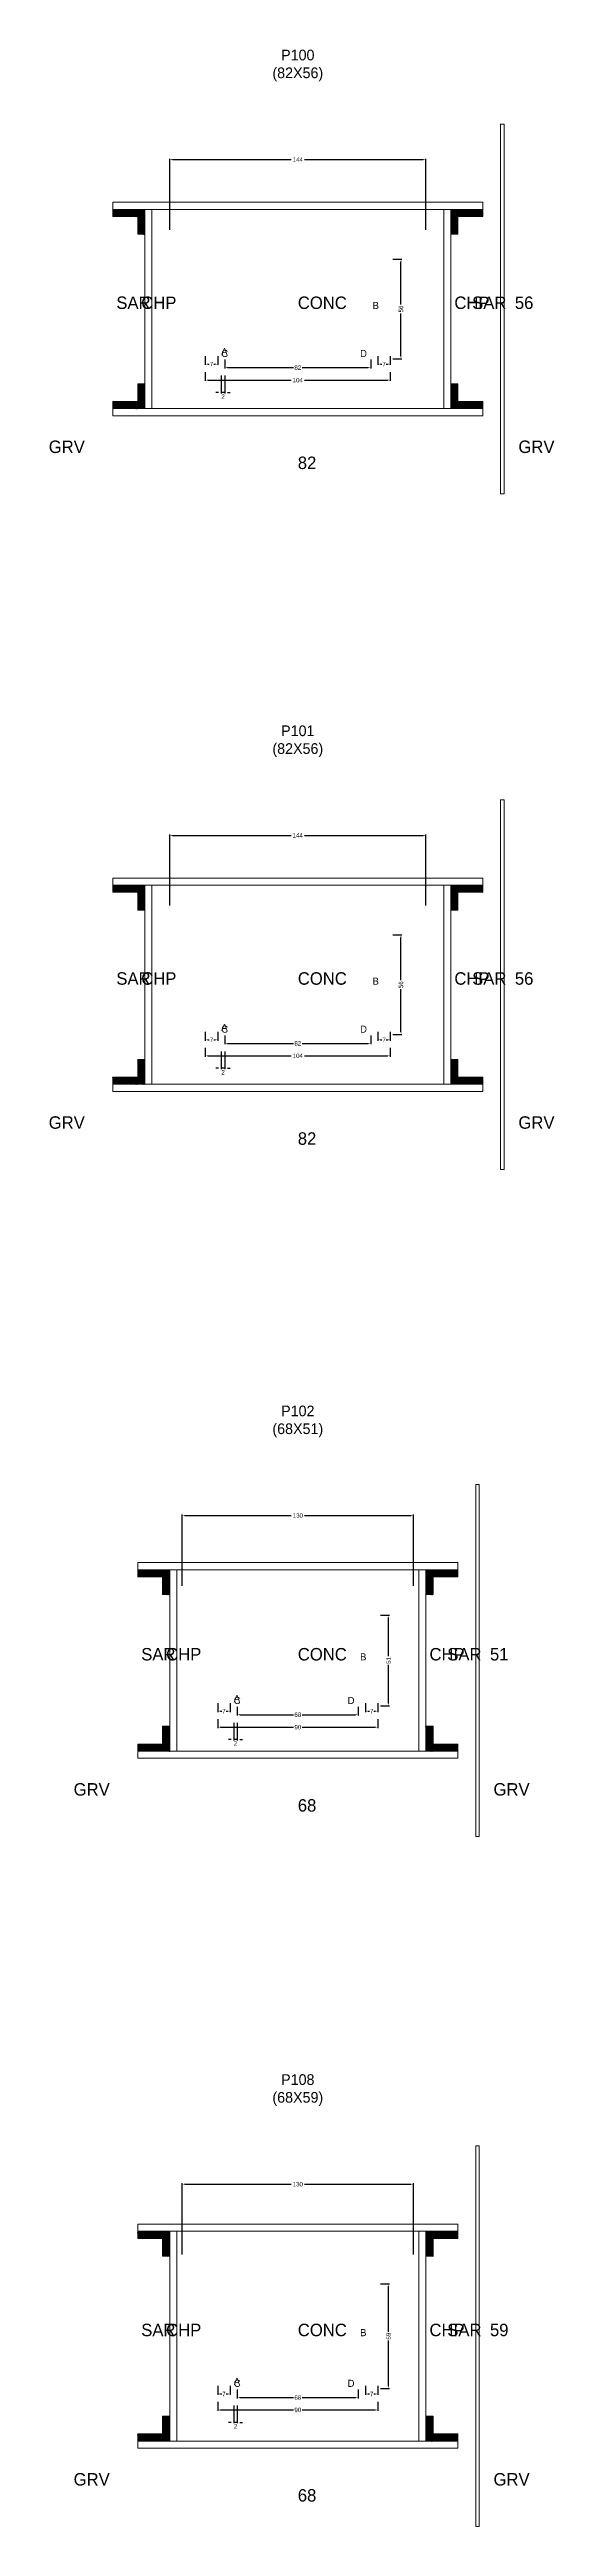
# Model space of a CAD drawing. Header units: centimetres. Extents: x -10500 to 4121, y -45226 to 295.
# Drawn here: x -140 to 144, y -22387 to -20994 of the extents above; entities that cross this region are included whole.
import ezdxf

# ---------------------------------------------------------------- set-up
doc = ezdxf.new("R2010")
doc.units = ezdxf.units.CM
for name, color, linetype in [('COTA', 241, 'Continuous'), ('Hachura', 251, 'Continuous'), ('NOMENCLATURA', 7, 'Continuous'), ('SARRAFO', 251, 'Continuous'), ('Texto Seção', 7, 'Continuous')]:
    doc.layers.add(name, color=color, linetype=linetype)
doc.dimstyles.new('cotax2', dxfattribs={"dimtxt": 2.5, "dimasz": 1.5, "dimexe": 0.5, "dimexo": 0.5, "dimgap": 0.5, "dimtad": 1, "dimcen": 2.5, "dimazin": 3, "dimtfac": 1, "dimtmove": 0, "dimatfit": 3})

# ---------------------------------------------------------------- blocks, each defined once
blk = doc.blocks.new('_CLOSEDFILLED')
at = {"color": 0, "linetype": 'BYBLOCK'}
blk.add_solid([(-1, 0.16), (0, 0), (-1, -0.16)], dxfattribs=at)
blk = doc.blocks.new('*D1470')
for p, q in [((-52, -21175.5), (-52, -21180.5)), ((-50.5, -21180), (-3.75, -21180)), ((3.75, -21180), (50.5, -21180)), ((52, -21175.5), (52, -21180.5))]:
    blk.add_line(p, q)
at = {"layer": 'Defpoints'}
for p in [(-52, -21175), (-52, -21180), (52, -21175)]:
    blk.add_point(p, dxfattribs=at)
at = {"layer": 'COTA', "xscale": 1.5, "yscale": 1.5, "rotation": 180}
blk.add_blockref('_CLOSEDFILLED', (-52, -21180), dxfattribs=at)
at = {"layer": 'COTA', "xscale": 1.5, "yscale": 1.5}
blk.add_blockref('_CLOSEDFILLED', (52, -21180), dxfattribs=at)
at = {"layer": 'COTA', "insert": (0, -21180), "char_height": 2.5, "attachment_point": 5}
blk.add_mtext('104', dxfattribs=at)
blk = doc.blocks.new('*D1471')
for p, q in [((-41, -21168.5), (-41, -21173.5)), ((41, -21168.5), (41, -21173.5)), ((-39.5, -21173), (-2.5, -21173)), ((2.5, -21173), (39.5, -21173))]:
    blk.add_line(p, q)
at = {"layer": 'Defpoints'}
for p in [(-41, -21168), (41, -21168), (-41, -21173)]:
    blk.add_point(p, dxfattribs=at)
at = {"layer": 'COTA', "xscale": 1.5, "yscale": 1.5, "rotation": 180}
blk.add_blockref('_CLOSEDFILLED', (-41, -21173), dxfattribs=at)
at = {"layer": 'COTA', "xscale": 1.5, "yscale": 1.5}
blk.add_blockref('_CLOSEDFILLED', (41, -21173), dxfattribs=at)
at = {"layer": 'COTA', "insert": (0, -21173), "char_height": 2.5, "attachment_point": 5}
blk.add_mtext('82', dxfattribs=at)
blk = doc.blocks.new('*D1472')
for p, q in [((53.5, -21112), (58.5, -21112)), ((58, -21137.5), (58, -21113.5)), ((58, -21166.5), (58, -21142.5)), ((53.5, -21168), (58.5, -21168))]:
    blk.add_line(p, q)
at = {"layer": 'Defpoints'}
for p in [(53, -21112), (53, -21168), (58, -21168)]:
    blk.add_point(p, dxfattribs=at)
at = {"layer": 'COTA', "xscale": 1.5, "yscale": 1.5}
for p, rotation in [((58, -21112), 90), ((58, -21168), 270)]:
    blk.add_blockref('_CLOSEDFILLED', p, dxfattribs=dict(at, rotation=rotation))
at = {"layer": 'COTA', "insert": (58, -21140), "char_height": 2.5, "attachment_point": 5, "rotation": 90}
blk.add_mtext('56', dxfattribs=at)
blk = doc.blocks.new('*D1473')
for p, q in [((-52, -21166.5), (-52, -21171.5)), ((-50.5, -21171), (-49.75, -21171)), ((-47.25, -21171), (-46.5, -21171)), ((-45, -21166.5), (-45, -21171.5))]:
    blk.add_line(p, q)
at = {"layer": 'Defpoints'}
for p in [(-52, -21166), (-52, -21171), (-45, -21166)]:
    blk.add_point(p, dxfattribs=at)
at = {"layer": 'COTA', "xscale": 1.5, "yscale": 1.5, "rotation": 180}
blk.add_blockref('_CLOSEDFILLED', (-52, -21171), dxfattribs=at)
at = {"layer": 'COTA', "xscale": 1.5, "yscale": 1.5}
blk.add_blockref('_CLOSEDFILLED', (-45, -21171), dxfattribs=at)
at = {"layer": 'COTA', "insert": (-48.5, -21171), "char_height": 2.5, "attachment_point": 5}
blk.add_mtext('7', dxfattribs=at)
blk = doc.blocks.new('*D1474')
for p, q in [((45, -21166.5), (45, -21171.5)), ((46.5, -21171), (47.25, -21171)), ((49.75, -21171), (50.5, -21171)), ((52, -21166.5), (52, -21171.5))]:
    blk.add_line(p, q)
at = {"layer": 'Defpoints'}
for p in [(45, -21166), (45, -21171), (52, -21166)]:
    blk.add_point(p, dxfattribs=at)
at = {"layer": 'COTA', "xscale": 1.5, "yscale": 1.5, "rotation": 180}
blk.add_blockref('_CLOSEDFILLED', (45, -21171), dxfattribs=at)
at = {"layer": 'COTA', "xscale": 1.5, "yscale": 1.5}
blk.add_blockref('_CLOSEDFILLED', (52, -21171), dxfattribs=at)
at = {"layer": 'COTA', "insert": (48.5, -21171), "char_height": 2.5, "attachment_point": 5}
blk.add_mtext('7', dxfattribs=at)
blk = doc.blocks.new('*D1475')
for p, q in [((-72, -21095.5), (-72, -21055.5)), ((-70.5, -21056), (-3.75, -21056)), ((3.75, -21056), (70.5, -21056)), ((72, -21095.5), (72, -21055.5))]:
    blk.add_line(p, q)
at = {"layer": 'Defpoints'}
for p in [(-72, -21056), (-72, -21096), (72, -21096)]:
    blk.add_point(p, dxfattribs=at)
at = {"layer": 'COTA', "xscale": 1.5, "yscale": 1.5, "rotation": 180}
blk.add_blockref('_CLOSEDFILLED', (-72, -21056), dxfattribs=at)
at = {"layer": 'COTA', "xscale": 1.5, "yscale": 1.5}
blk.add_blockref('_CLOSEDFILLED', (72, -21056), dxfattribs=at)
at = {"layer": 'COTA', "insert": (0, -21056), "char_height": 2.5, "attachment_point": 5}
blk.add_mtext('144', dxfattribs=at)
blk = doc.blocks.new('*D1496')
for p, q in [((-52, -21555.5), (-52, -21560.5)), ((-50.5, -21560), (-3.75, -21560)), ((3.75, -21560), (50.5, -21560)), ((52, -21555.5), (52, -21560.5))]:
    blk.add_line(p, q)
at = {"layer": 'Defpoints'}
for p in [(-52, -21555), (-52, -21560), (52, -21555)]:
    blk.add_point(p, dxfattribs=at)
at = {"layer": 'COTA', "xscale": 1.5, "yscale": 1.5, "rotation": 180}
blk.add_blockref('_CLOSEDFILLED', (-52, -21560), dxfattribs=at)
at = {"layer": 'COTA', "xscale": 1.5, "yscale": 1.5}
blk.add_blockref('_CLOSEDFILLED', (52, -21560), dxfattribs=at)
at = {"layer": 'COTA', "insert": (0, -21560), "char_height": 2.5, "attachment_point": 5}
blk.add_mtext('104', dxfattribs=at)
blk = doc.blocks.new('*D1497')
for p, q in [((-41, -21548.5), (-41, -21553.5)), ((-39.5, -21553), (-2.5, -21553)), ((2.5, -21553), (39.5, -21553)), ((41, -21548.5), (41, -21553.5))]:
    blk.add_line(p, q)
at = {"layer": 'Defpoints'}
for p in [(-41, -21548), (41, -21548), (-41, -21553)]:
    blk.add_point(p, dxfattribs=at)
at = {"layer": 'COTA', "xscale": 1.5, "yscale": 1.5, "rotation": 180}
blk.add_blockref('_CLOSEDFILLED', (-41, -21553), dxfattribs=at)
at = {"layer": 'COTA', "xscale": 1.5, "yscale": 1.5}
blk.add_blockref('_CLOSEDFILLED', (41, -21553), dxfattribs=at)
at = {"layer": 'COTA', "insert": (0, -21553), "char_height": 2.5, "attachment_point": 5}
blk.add_mtext('82', dxfattribs=at)
blk = doc.blocks.new('*D1498')
for p, q in [((53.5, -21492), (58.5, -21492)), ((58, -21517.5), (58, -21493.5)), ((58, -21546.5), (58, -21522.5)), ((53.5, -21548), (58.5, -21548))]:
    blk.add_line(p, q)
at = {"layer": 'Defpoints'}
for p in [(53, -21492), (53, -21548), (58, -21548)]:
    blk.add_point(p, dxfattribs=at)
at = {"layer": 'COTA', "xscale": 1.5, "yscale": 1.5}
for p, rotation in [((58, -21492), 90), ((58, -21548), 270)]:
    blk.add_blockref('_CLOSEDFILLED', p, dxfattribs=dict(at, rotation=rotation))
at = {"layer": 'COTA', "insert": (58, -21520), "char_height": 2.5, "attachment_point": 5, "rotation": 90}
blk.add_mtext('56', dxfattribs=at)
blk = doc.blocks.new('*D1499')
for p, q in [((-52, -21546.5), (-52, -21551.5)), ((-45, -21546.5), (-45, -21551.5)), ((-50.5, -21551), (-49.75, -21551)), ((-47.25, -21551), (-46.5, -21551))]:
    blk.add_line(p, q)
at = {"layer": 'Defpoints'}
for p in [(-52, -21546), (-45, -21546), (-52, -21551)]:
    blk.add_point(p, dxfattribs=at)
at = {"layer": 'COTA', "xscale": 1.5, "yscale": 1.5, "rotation": 180}
blk.add_blockref('_CLOSEDFILLED', (-52, -21551), dxfattribs=at)
at = {"layer": 'COTA', "xscale": 1.5, "yscale": 1.5}
blk.add_blockref('_CLOSEDFILLED', (-45, -21551), dxfattribs=at)
at = {"layer": 'COTA', "insert": (-48.5, -21551), "char_height": 2.5, "attachment_point": 5}
blk.add_mtext('7', dxfattribs=at)
blk = doc.blocks.new('*D1500')
for p, q in [((45, -21546.5), (45, -21551.5)), ((52, -21546.5), (52, -21551.5)), ((46.5, -21551), (47.25, -21551)), ((49.75, -21551), (50.5, -21551))]:
    blk.add_line(p, q)
at = {"layer": 'Defpoints'}
for p in [(45, -21546), (52, -21546), (45, -21551)]:
    blk.add_point(p, dxfattribs=at)
at = {"layer": 'COTA', "xscale": 1.5, "yscale": 1.5, "rotation": 180}
blk.add_blockref('_CLOSEDFILLED', (45, -21551), dxfattribs=at)
at = {"layer": 'COTA', "xscale": 1.5, "yscale": 1.5}
blk.add_blockref('_CLOSEDFILLED', (52, -21551), dxfattribs=at)
at = {"layer": 'COTA', "insert": (48.5, -21551), "char_height": 2.5, "attachment_point": 5}
blk.add_mtext('7', dxfattribs=at)
blk = doc.blocks.new('*D1501')
for p, q in [((-72, -21475.5), (-72, -21435.5)), ((-70.5, -21436), (-3.75, -21436)), ((3.75, -21436), (70.5, -21436)), ((72, -21475.5), (72, -21435.5))]:
    blk.add_line(p, q)
at = {"layer": 'Defpoints'}
for p in [(-72, -21436), (-72, -21476), (72, -21476)]:
    blk.add_point(p, dxfattribs=at)
at = {"layer": 'COTA', "xscale": 1.5, "yscale": 1.5, "rotation": 180}
blk.add_blockref('_CLOSEDFILLED', (-72, -21436), dxfattribs=at)
at = {"layer": 'COTA', "xscale": 1.5, "yscale": 1.5}
blk.add_blockref('_CLOSEDFILLED', (72, -21436), dxfattribs=at)
at = {"layer": 'COTA', "insert": (0, -21436), "char_height": 2.5, "attachment_point": 5}
blk.add_mtext('144', dxfattribs=at)
blk = doc.blocks.new('*D1522')
for p, q in [((-45, -21933), (-45, -21938)), ((-43.5, -21937.5), (-2.5, -21937.5)), ((2.5, -21937.5), (43.5, -21937.5)), ((45, -21933), (45, -21938))]:
    blk.add_line(p, q)
at = {"layer": 'Defpoints'}
for p in [(-45, -21932.5), (-45, -21937.5), (45, -21932.5)]:
    blk.add_point(p, dxfattribs=at)
at = {"layer": 'COTA', "xscale": 1.5, "yscale": 1.5, "rotation": 180}
blk.add_blockref('_CLOSEDFILLED', (-45, -21937.5), dxfattribs=at)
at = {"layer": 'COTA', "xscale": 1.5, "yscale": 1.5}
blk.add_blockref('_CLOSEDFILLED', (45, -21937.5), dxfattribs=at)
at = {"layer": 'COTA', "insert": (0, -21937.5), "char_height": 2.5, "attachment_point": 5}
blk.add_mtext('90', dxfattribs=at)
blk = doc.blocks.new('*D1523')
for p, q in [((-34, -21926), (-34, -21931)), ((-32.5, -21930.5), (-2.5, -21930.5)), ((2.5, -21930.5), (32.5, -21930.5)), ((34, -21926), (34, -21931))]:
    blk.add_line(p, q)
at = {"layer": 'Defpoints'}
for p in [(-34, -21925.5), (-34, -21930.5), (34, -21925.5)]:
    blk.add_point(p, dxfattribs=at)
at = {"layer": 'COTA', "xscale": 1.5, "yscale": 1.5, "rotation": 180}
blk.add_blockref('_CLOSEDFILLED', (-34, -21930.5), dxfattribs=at)
at = {"layer": 'COTA', "xscale": 1.5, "yscale": 1.5}
blk.add_blockref('_CLOSEDFILLED', (34, -21930.5), dxfattribs=at)
at = {"layer": 'COTA', "insert": (0, -21930.5), "char_height": 2.5, "attachment_point": 5}
blk.add_mtext('68', dxfattribs=at)
blk = doc.blocks.new('*D1524')
for p, q in [((46.5, -21874.5), (51.5, -21874.5)), ((51, -21897.5), (51, -21876)), ((51, -21924), (51, -21902.5)), ((46.5, -21925.5), (51.5, -21925.5))]:
    blk.add_line(p, q)
at = {"layer": 'Defpoints'}
for p in [(46, -21874.5), (46, -21925.5), (51, -21925.5)]:
    blk.add_point(p, dxfattribs=at)
at = {"layer": 'COTA', "xscale": 1.5, "yscale": 1.5}
for p, rotation in [((51, -21874.5), 90), ((51, -21925.5), 270)]:
    blk.add_blockref('_CLOSEDFILLED', p, dxfattribs=dict(at, rotation=rotation))
at = {"layer": 'COTA', "insert": (51, -21900), "char_height": 2.5, "attachment_point": 5, "rotation": 90}
blk.add_mtext('51', dxfattribs=at)
blk = doc.blocks.new('*D1525')
for p, q in [((-45, -21924), (-45, -21929)), ((-38, -21924), (-38, -21929)), ((-43.5, -21928.5), (-42.75, -21928.5)), ((-40.25, -21928.5), (-39.5, -21928.5))]:
    blk.add_line(p, q)
at = {"layer": 'Defpoints'}
for p in [(-45, -21923.5), (-38, -21923.5), (-45, -21928.5)]:
    blk.add_point(p, dxfattribs=at)
at = {"layer": 'COTA', "xscale": 1.5, "yscale": 1.5, "rotation": 180}
blk.add_blockref('_CLOSEDFILLED', (-45, -21928.5), dxfattribs=at)
at = {"layer": 'COTA', "xscale": 1.5, "yscale": 1.5}
blk.add_blockref('_CLOSEDFILLED', (-38, -21928.5), dxfattribs=at)
at = {"layer": 'COTA', "insert": (-41.5, -21928.5), "char_height": 2.5, "attachment_point": 5}
blk.add_mtext('7', dxfattribs=at)
blk = doc.blocks.new('*D1526')
for p, q in [((38, -21924), (38, -21929)), ((45, -21924), (45, -21929)), ((39.5, -21928.5), (40.25, -21928.5)), ((42.75, -21928.5), (43.5, -21928.5))]:
    blk.add_line(p, q)
at = {"layer": 'Defpoints'}
for p in [(38, -21923.5), (45, -21923.5), (38, -21928.5)]:
    blk.add_point(p, dxfattribs=at)
at = {"layer": 'COTA', "xscale": 1.5, "yscale": 1.5, "rotation": 180}
blk.add_blockref('_CLOSEDFILLED', (38, -21928.5), dxfattribs=at)
at = {"layer": 'COTA', "xscale": 1.5, "yscale": 1.5}
blk.add_blockref('_CLOSEDFILLED', (45, -21928.5), dxfattribs=at)
at = {"layer": 'COTA', "insert": (41.5, -21928.5), "char_height": 2.5, "attachment_point": 5}
blk.add_mtext('7', dxfattribs=at)
blk = doc.blocks.new('*D1527')
for p, q in [((-65, -21858), (-65, -21818)), ((-63.5, -21818.5), (-3.75, -21818.5)), ((3.75, -21818.5), (63.5, -21818.5)), ((65, -21858), (65, -21818))]:
    blk.add_line(p, q)
at = {"layer": 'Defpoints'}
for p in [(-65, -21818.5), (-65, -21858.5), (65, -21858.5)]:
    blk.add_point(p, dxfattribs=at)
at = {"layer": 'COTA', "xscale": 1.5, "yscale": 1.5, "rotation": 180}
blk.add_blockref('_CLOSEDFILLED', (-65, -21818.5), dxfattribs=at)
at = {"layer": 'COTA', "xscale": 1.5, "yscale": 1.5}
blk.add_blockref('_CLOSEDFILLED', (65, -21818.5), dxfattribs=at)
at = {"layer": 'COTA', "insert": (0, -21818.5), "char_height": 2.5, "attachment_point": 5}
blk.add_mtext('130', dxfattribs=at)
blk = doc.blocks.new('*D1548')
for p, q in [((-45, -22317), (-45, -22322)), ((-43.5, -22321.5), (-2.5, -22321.5)), ((2.5, -22321.5), (43.5, -22321.5)), ((45, -22317), (45, -22322))]:
    blk.add_line(p, q)
at = {"layer": 'Defpoints'}
for p in [(-45, -22316.5), (-45, -22321.5), (45, -22316.5)]:
    blk.add_point(p, dxfattribs=at)
at = {"layer": 'COTA', "xscale": 1.5, "yscale": 1.5, "rotation": 180}
blk.add_blockref('_CLOSEDFILLED', (-45, -22321.5), dxfattribs=at)
at = {"layer": 'COTA', "xscale": 1.5, "yscale": 1.5}
blk.add_blockref('_CLOSEDFILLED', (45, -22321.5), dxfattribs=at)
at = {"layer": 'COTA', "insert": (0, -22321.5), "char_height": 2.5, "attachment_point": 5}
blk.add_mtext('90', dxfattribs=at)
blk = doc.blocks.new('*D1549')
for p, q in [((-34, -22310), (-34, -22315)), ((34, -22310), (34, -22315)), ((-32.5, -22314.5), (-2.5, -22314.5)), ((2.5, -22314.5), (32.5, -22314.5))]:
    blk.add_line(p, q)
at = {"layer": 'Defpoints'}
for p in [(-34, -22309.5), (34, -22309.5), (-34, -22314.5)]:
    blk.add_point(p, dxfattribs=at)
at = {"layer": 'COTA', "xscale": 1.5, "yscale": 1.5, "rotation": 180}
blk.add_blockref('_CLOSEDFILLED', (-34, -22314.5), dxfattribs=at)
at = {"layer": 'COTA', "xscale": 1.5, "yscale": 1.5}
blk.add_blockref('_CLOSEDFILLED', (34, -22314.5), dxfattribs=at)
at = {"layer": 'COTA', "insert": (0, -22314.5), "char_height": 2.5, "attachment_point": 5}
blk.add_mtext('68', dxfattribs=at)
blk = doc.blocks.new('*D1550')
for p, q in [((46.5, -22250.5), (51.5, -22250.5)), ((51, -22277.5), (51, -22252)), ((51, -22308), (51, -22282.5)), ((46.5, -22309.5), (51.5, -22309.5))]:
    blk.add_line(p, q)
at = {"layer": 'Defpoints'}
for p in [(46, -22250.5), (46, -22309.5), (51, -22309.5)]:
    blk.add_point(p, dxfattribs=at)
at = {"layer": 'COTA', "xscale": 1.5, "yscale": 1.5}
for p, rotation in [((51, -22250.5), 90), ((51, -22309.5), 270)]:
    blk.add_blockref('_CLOSEDFILLED', p, dxfattribs=dict(at, rotation=rotation))
at = {"layer": 'COTA', "insert": (51, -22280), "char_height": 2.5, "attachment_point": 5, "rotation": 90}
blk.add_mtext('59', dxfattribs=at)
blk = doc.blocks.new('*D1551')
for p, q in [((-45, -22308), (-45, -22313)), ((-43.5, -22312.5), (-42.75, -22312.5)), ((-40.25, -22312.5), (-39.5, -22312.5)), ((-38, -22308), (-38, -22313))]:
    blk.add_line(p, q)
at = {"layer": 'Defpoints'}
for p in [(-45, -22307.5), (-45, -22312.5), (-38, -22307.5)]:
    blk.add_point(p, dxfattribs=at)
at = {"layer": 'COTA', "xscale": 1.5, "yscale": 1.5, "rotation": 180}
blk.add_blockref('_CLOSEDFILLED', (-45, -22312.5), dxfattribs=at)
at = {"layer": 'COTA', "xscale": 1.5, "yscale": 1.5}
blk.add_blockref('_CLOSEDFILLED', (-38, -22312.5), dxfattribs=at)
at = {"layer": 'COTA', "insert": (-41.5, -22312.5), "char_height": 2.5, "attachment_point": 5}
blk.add_mtext('7', dxfattribs=at)
blk = doc.blocks.new('*D1552')
for p, q in [((38, -22308), (38, -22313)), ((39.5, -22312.5), (40.25, -22312.5)), ((42.75, -22312.5), (43.5, -22312.5)), ((45, -22308), (45, -22313))]:
    blk.add_line(p, q)
at = {"layer": 'Defpoints'}
for p in [(38, -22307.5), (38, -22312.5), (45, -22307.5)]:
    blk.add_point(p, dxfattribs=at)
at = {"layer": 'COTA', "xscale": 1.5, "yscale": 1.5, "rotation": 180}
blk.add_blockref('_CLOSEDFILLED', (38, -22312.5), dxfattribs=at)
at = {"layer": 'COTA', "xscale": 1.5, "yscale": 1.5}
blk.add_blockref('_CLOSEDFILLED', (45, -22312.5), dxfattribs=at)
at = {"layer": 'COTA', "insert": (41.5, -22312.5), "char_height": 2.5, "attachment_point": 5}
blk.add_mtext('7', dxfattribs=at)
blk = doc.blocks.new('*D1553')
for p, q in [((-65, -22234), (-65, -22194)), ((-63.5, -22194.5), (-3.75, -22194.5)), ((3.75, -22194.5), (63.5, -22194.5)), ((65, -22234), (65, -22194))]:
    blk.add_line(p, q)
at = {"layer": 'Defpoints'}
for p in [(-65, -22194.5), (-65, -22234.5), (65, -22234.5)]:
    blk.add_point(p, dxfattribs=at)
at = {"layer": 'COTA', "xscale": 1.5, "yscale": 1.5, "rotation": 180}
blk.add_blockref('_CLOSEDFILLED', (-65, -22194.5), dxfattribs=at)
at = {"layer": 'COTA', "xscale": 1.5, "yscale": 1.5}
blk.add_blockref('_CLOSEDFILLED', (65, -22194.5), dxfattribs=at)
at = {"layer": 'COTA', "insert": (0, -22194.5), "char_height": 2.5, "attachment_point": 5}
blk.add_mtext('130', dxfattribs=at)

msp = doc.modelspace()

# ---------------------------------------------------------------- hatches: boundary and pattern name
at = {"layer": 'SARRAFO'}
h = msp.add_hatch(dxfattribs=at)
h.set_pattern_fill('SOLID', scale=2)
h.paths.add_polyline_path([(-104, -21088), (-90, -21088), (-90, -21084), (-104, -21084)])
h = msp.add_hatch(dxfattribs=at)
h.set_pattern_fill('SOLID', scale=2)
h.paths.add_polyline_path([(-90, -21098), (-86, -21098), (-86, -21084), (-90, -21084)])
h = msp.add_hatch(dxfattribs=at)
h.set_pattern_fill('SOLID', scale=2)
h.paths.add_polyline_path([(86, -21098), (90, -21098), (90, -21084), (86, -21084)])
h = msp.add_hatch(dxfattribs=at)
h.set_pattern_fill('SOLID', scale=2)
h.paths.add_polyline_path([(90, -21088), (104, -21088), (104, -21084), (90, -21084)])
h = msp.add_hatch(dxfattribs=at)
h.set_pattern_fill('SOLID', scale=2)
h.paths.add_polyline_path([(-90, -21196), (-86, -21196), (-86, -21182), (-90, -21182)])
h = msp.add_hatch(dxfattribs=at)
h.set_pattern_fill('SOLID', scale=2)
h.paths.add_polyline_path([(86, -21196), (90, -21196), (90, -21182), (86, -21182)])
h = msp.add_hatch(dxfattribs=at)
h.set_pattern_fill('SOLID', scale=2)
h.paths.add_polyline_path([(-104, -21196), (-90, -21196), (-90, -21192), (-104, -21192)])
h = msp.add_hatch(dxfattribs=at)
h.set_pattern_fill('SOLID', scale=2)
h.paths.add_polyline_path([(90, -21196), (104, -21196), (104, -21192), (90, -21192)])
h = msp.add_hatch(dxfattribs=at)
h.set_pattern_fill('SOLID', scale=2)
h.paths.add_polyline_path([(-104, -21468), (-90, -21468), (-90, -21464), (-104, -21464)])
h = msp.add_hatch(dxfattribs=at)
h.set_pattern_fill('SOLID', scale=2)
h.paths.add_polyline_path([(-90, -21478), (-86, -21478), (-86, -21464), (-90, -21464)])
h = msp.add_hatch(dxfattribs=at)
h.set_pattern_fill('SOLID', scale=2)
h.paths.add_polyline_path([(86, -21478), (90, -21478), (90, -21464), (86, -21464)])
h = msp.add_hatch(dxfattribs=at)
h.set_pattern_fill('SOLID', scale=2)
h.paths.add_polyline_path([(90, -21468), (104, -21468), (104, -21464), (90, -21464)])
h = msp.add_hatch(dxfattribs=at)
h.set_pattern_fill('SOLID', scale=2)
h.paths.add_polyline_path([(-90, -21576), (-86, -21576), (-86, -21562), (-90, -21562)])
h = msp.add_hatch(dxfattribs=at)
h.set_pattern_fill('SOLID', scale=2)
h.paths.add_polyline_path([(86, -21576), (90, -21576), (90, -21562), (86, -21562)])
h = msp.add_hatch(dxfattribs=at)
h.set_pattern_fill('SOLID', scale=2)
h.paths.add_polyline_path([(-104, -21576), (-90, -21576), (-90, -21572), (-104, -21572)])
h = msp.add_hatch(dxfattribs=at)
h.set_pattern_fill('SOLID', scale=2)
h.paths.add_polyline_path([(90, -21576), (104, -21576), (104, -21572), (90, -21572)])
h = msp.add_hatch(dxfattribs=at)
h.set_pattern_fill('SOLID', scale=2)
h.paths.add_polyline_path([(-90, -21853), (-76, -21853), (-76, -21849), (-90, -21849)])
h = msp.add_hatch(dxfattribs=at)
h.set_pattern_fill('SOLID', scale=2)
h.paths.add_polyline_path([(-76, -21863), (-72, -21863), (-72, -21849), (-76, -21849)])
h = msp.add_hatch(dxfattribs=at)
h.set_pattern_fill('SOLID', scale=2)
h.paths.add_polyline_path([(72, -21863), (76, -21863), (76, -21849), (72, -21849)])
h = msp.add_hatch(dxfattribs=at)
h.set_pattern_fill('SOLID', scale=2)
h.paths.add_polyline_path([(76, -21853), (90, -21853), (90, -21849), (76, -21849)])
h = msp.add_hatch(dxfattribs=at)
h.set_pattern_fill('SOLID', scale=2)
h.paths.add_polyline_path([(-76, -21951), (-72, -21951), (-72, -21937), (-76, -21937)])
h = msp.add_hatch(dxfattribs=at)
h.set_pattern_fill('SOLID', scale=2)
h.paths.add_polyline_path([(72, -21951), (76, -21951), (76, -21937), (72, -21937)])
h = msp.add_hatch(dxfattribs=at)
h.set_pattern_fill('SOLID', scale=2)
h.paths.add_polyline_path([(-90, -21951), (-76, -21951), (-76, -21947), (-90, -21947)])
h = msp.add_hatch(dxfattribs=at)
h.set_pattern_fill('SOLID', scale=2)
h.paths.add_polyline_path([(76, -21951), (90, -21951), (90, -21947), (76, -21947)])
h = msp.add_hatch(dxfattribs=at)
h.set_pattern_fill('SOLID', scale=2)
h.paths.add_polyline_path([(-90, -22225), (-76, -22225), (-76, -22221), (-90, -22221)])
h = msp.add_hatch(dxfattribs=at)
h.set_pattern_fill('SOLID', scale=2)
h.paths.add_polyline_path([(-76, -22235), (-72, -22235), (-72, -22221), (-76, -22221)])
h = msp.add_hatch(dxfattribs=at)
h.set_pattern_fill('SOLID', scale=2)
h.paths.add_polyline_path([(72, -22235), (76, -22235), (76, -22221), (72, -22221)])
h = msp.add_hatch(dxfattribs=at)
h.set_pattern_fill('SOLID', scale=2)
h.paths.add_polyline_path([(76, -22225), (90, -22225), (90, -22221), (76, -22221)])
h = msp.add_hatch(dxfattribs=at)
h.set_pattern_fill('SOLID', scale=2)
h.paths.add_polyline_path([(-76, -22339), (-72, -22339), (-72, -22325), (-76, -22325)])
h = msp.add_hatch(dxfattribs=at)
h.set_pattern_fill('SOLID', scale=2)
h.paths.add_polyline_path([(72, -22339), (76, -22339), (76, -22325), (72, -22325)])
h = msp.add_hatch(dxfattribs=at)
h.set_pattern_fill('SOLID', scale=2)
h.paths.add_polyline_path([(-90, -22339), (-76, -22339), (-76, -22335), (-90, -22335)])
h = msp.add_hatch(dxfattribs=at)
h.set_pattern_fill('SOLID', scale=2)
h.paths.add_polyline_path([(76, -22339), (90, -22339), (90, -22335), (76, -22335)])

# ---------------------------------------------------------------- linework, layer by layer
at = {"layer": 'Hachura', "lineweight": 13}
for points in [[(114, -21244), (116, -21244), (116, -21036), (114, -21036)], [(114, -21624), (116, -21624), (116, -21416), (114, -21416)], [(100, -21999), (102, -21999), (102, -21801), (100, -21801)], [(100, -22387), (102, -22387), (102, -22173), (100, -22173)]]:
    msp.add_lwpolyline(points, close=True, dxfattribs=at)
at = {"layer": 'Hachura', "lineweight": 18}
for points in [[(-104, -21084), (104, -21084), (104, -21080), (-104, -21080)], [(-86, -21196), (-82, -21196), (-82, -21084), (-86, -21084)], [(82, -21196), (86, -21196), (86, -21084), (82, -21084)], [(-104, -21200), (104, -21200), (104, -21196), (-104, -21196)], [(-104, -21464), (104, -21464), (104, -21460), (-104, -21460)], [(-86, -21576), (-82, -21576), (-82, -21464), (-86, -21464)], [(82, -21576), (86, -21576), (86, -21464), (82, -21464)], [(-104, -21580), (104, -21580), (104, -21576), (-104, -21576)], [(-90, -21849), (90, -21849), (90, -21845), (-90, -21845)], [(-72, -21951), (-68, -21951), (-68, -21849), (-72, -21849)], [(68, -21951), (72, -21951), (72, -21849), (68, -21849)], [(-90, -21955), (90, -21955), (90, -21951), (-90, -21951)], [(-90, -22221), (90, -22221), (90, -22217), (-90, -22217)], [(-72, -22339), (-68, -22339), (-68, -22221), (-72, -22221)], [(68, -22339), (72, -22339), (72, -22221), (68, -22221)], [(-90, -22343), (90, -22343), (90, -22339), (-90, -22339)]]:
    msp.add_lwpolyline(points, close=True, dxfattribs=at)
at = {"layer": 'SARRAFO', "lineweight": 13}
for points in [[(-104, -21088), (-90, -21088), (-90, -21084), (-104, -21084)], [(-90, -21098), (-86, -21098), (-86, -21084), (-90, -21084)], [(86, -21098), (90, -21098), (90, -21084), (86, -21084)], [(90, -21088), (104, -21088), (104, -21084), (90, -21084)], [(-90, -21196), (-86, -21196), (-86, -21182), (-90, -21182)], [(86, -21196), (90, -21196), (90, -21182), (86, -21182)], [(-104, -21196), (-90, -21196), (-90, -21192), (-104, -21192)], [(90, -21196), (104, -21196), (104, -21192), (90, -21192)], [(-104, -21468), (-90, -21468), (-90, -21464), (-104, -21464)], [(-90, -21478), (-86, -21478), (-86, -21464), (-90, -21464)], [(86, -21478), (90, -21478), (90, -21464), (86, -21464)], [(90, -21468), (104, -21468), (104, -21464), (90, -21464)], [(-90, -21576), (-86, -21576), (-86, -21562), (-90, -21562)], [(86, -21576), (90, -21576), (90, -21562), (86, -21562)], [(-104, -21576), (-90, -21576), (-90, -21572), (-104, -21572)], [(90, -21576), (104, -21576), (104, -21572), (90, -21572)], [(-90, -21853), (-76, -21853), (-76, -21849), (-90, -21849)], [(-76, -21863), (-72, -21863), (-72, -21849), (-76, -21849)], [(72, -21863), (76, -21863), (76, -21849), (72, -21849)], [(76, -21853), (90, -21853), (90, -21849), (76, -21849)], [(-76, -21951), (-72, -21951), (-72, -21937), (-76, -21937)], [(72, -21951), (76, -21951), (76, -21937), (72, -21937)], [(-90, -21951), (-76, -21951), (-76, -21947), (-90, -21947)], [(76, -21951), (90, -21951), (90, -21947), (76, -21947)], [(-90, -22225), (-76, -22225), (-76, -22221), (-90, -22221)], [(-76, -22235), (-72, -22235), (-72, -22221), (-76, -22221)], [(72, -22235), (76, -22235), (76, -22221), (72, -22221)], [(76, -22225), (90, -22225), (90, -22221), (76, -22221)], [(-76, -22339), (-72, -22339), (-72, -22325), (-76, -22325)], [(72, -22339), (76, -22339), (76, -22325), (72, -22325)], [(-90, -22339), (-76, -22339), (-76, -22335), (-90, -22335)], [(76, -22339), (90, -22339), (90, -22335), (76, -22335)]]:
    msp.add_lwpolyline(points, close=True, dxfattribs=at)

# ---------------------------------------------------------------- texts
at = {"layer": 'NOMENCLATURA'}
for s, p in [('B', (42, -21140)), ('A', (-43, -21166)), ('C', (-43, -21167)), ('D', (35, -21167)), ('B', (42, -21520)), ('A', (-43, -21546)), ('C', (-43, -21547)), ('D', (35, -21547)), ('B', (35, -21900)), ('A', (-36, -21923.5)), ('C', (-36, -21924.5)), ('D', (28, -21924.5)), ('B', (35, -22280)), ('A', (-36, -22307.5)), ('C', (-36, -22308.5)), ('D', (28, -22308.5))]:
    msp.add_text(s, height=4, dxfattribs=at).set_placement(p)
at = {"layer": 'NOMENCLATURA', "char_height": 6, "attachment_point": 8}
for s, insert in [('P100\\P(82X56)', (0, -21012)), ('P101\\P(82X56)', (0, -21392)), ('P102\\P(68X51)', (0, -21774.5)), ('P108\\P(68X59)', (0, -22150.5))]:
    msp.add_mtext(s, dxfattribs=dict(at, insert=insert))
at = {"layer": 'Texto Seção'}
for s, p in [('SAR', (-102, -21140)), ('CHP', (-88, -21140)), ('CONC', (0, -21140)), ('CHP', (88, -21140)), ('SAR', (98, -21140)), ('56', (122, -21140)), ('GRV', (-140, -21221)), ('82', (0, -21230)), ('GRV', (124, -21221)), ('SAR', (-102, -21520)), ('CHP', (-88, -21520)), ('CONC', (0, -21520)), ('CHP', (88, -21520)), ('SAR', (98, -21520)), ('56', (122, -21520)), ('GRV', (-140, -21601)), ('82', (0, -21610)), ('GRV', (124, -21601)), ('SAR', (-88, -21900)), ('CHP', (-74, -21900)), ('CONC', (0, -21900)), ('CHP', (74, -21900)), ('SAR', (84, -21900)), ('51', (108, -21900)), ('GRV', (-126, -21976)), ('68', (0, -21985)), ('GRV', (110, -21976)), ('SAR', (-88, -22280)), ('CHP', (-74, -22280)), ('CONC', (0, -22280)), ('CHP', (74, -22280)), ('SAR', (84, -22280)), ('59', (108, -22280)), ('GRV', (-126, -22364)), ('68', (0, -22373)), ('GRV', (110, -22364))]:
    msp.add_text(s, height=7, dxfattribs=at).set_placement(p)

# ---------------------------------------------------------------- dimensions: what is measured, and where the dimension line sits
at = {"layer": 'COTA'}
for base, p1, p2, picture, middle in [((-72, -21056), (-72, -21096), (72, -21096), '*D1475', (0, -21056)), ((-52, -21171), (-52, -21166), (-45, -21166), '*D1473', (-48.5, -21171)), ((-41, -21173), (-41, -21168), (41, -21168), '*D1471', (0, -21173)), ((45, -21171), (45, -21166), (52, -21166), '*D1474', (48.5, -21171)), ((-52, -21180), (-52, -21175), (52, -21175), '*D1470', (0, -21180)), ((-72, -21436), (-72, -21476), (72, -21476), '*D1501', (0, -21436)), ((-52, -21551), (-52, -21546), (-45, -21546), '*D1499', (-48.5, -21551)), ((-41, -21553), (-41, -21548), (41, -21548), '*D1497', (0, -21553)), ((45, -21551), (45, -21546), (52, -21546), '*D1500', (48.5, -21551)), ((-52, -21560), (-52, -21555), (52, -21555), '*D1496', (0, -21560)), ((-65, -21818.5), (-65, -21858.5), (65, -21858.5), '*D1527', (0, -21818.5)), ((-45, -21928.5), (-45, -21923.5), (-38, -21923.5), '*D1525', (-41.5, -21928.5)), ((38, -21928.5), (38, -21923.5), (45, -21923.5), '*D1526', (41.5, -21928.5)), ((-45, -21937.5), (-45, -21932.5), (45, -21932.5), '*D1522', (0, -21937.5)), ((-34, -21930.5), (-34, -21925.5), (34, -21925.5), '*D1523', (0, -21930.5)), ((-65, -22194.5), (-65, -22234.5), (65, -22234.5), '*D1553', (0, -22194.5)), ((-45, -22312.5), (-45, -22307.5), (-38, -22307.5), '*D1551', (-41.5, -22312.5)), ((-34, -22314.5), (-34, -22309.5), (34, -22309.5), '*D1549', (0, -22314.5)), ((38, -22312.5), (38, -22307.5), (45, -22307.5), '*D1552', (41.5, -22312.5)), ((-45, -22321.5), (-45, -22316.5), (45, -22316.5), '*D1548', (0, -22321.5))]:
    dim = msp.add_linear_dim(base=base, p1=p1, p2=p2, dimstyle='cotax2', dxfattribs=at)
    dim.commit()
    dim.dimension.update_dxf_attribs({"geometry": picture, "text_midpoint": middle})
for base, p1, p2, picture, middle in [((58, -21168), (53, -21168), (53, -21112), '*D1472', (58, -21140)), ((58, -21548), (53, -21548), (53, -21492), '*D1498', (58, -21520)), ((51, -21925.5), (46, -21925.5), (46, -21874.5), '*D1524', (51, -21900)), ((51, -22309.5), (46, -22309.5), (46, -22250.5), '*D1550', (51, -22280))]:
    dim = msp.add_linear_dim(base=base, p1=p1, p2=p2, angle=90, dimstyle='cotax2', dxfattribs=at)
    dim.commit()
    dim.dimension.update_dxf_attribs({"geometry": picture, "text_midpoint": middle})
for base, p1, p2 in [((-41, -21187), (-41, -21177), (-43, -21177)), ((-41, -21567), (-41, -21557), (-43, -21557)), ((-34, -21944.5), (-34, -21934.5), (-36, -21934.5)), ((-34, -22328.5), (-34, -22318.5), (-36, -22318.5))]:
    msp.add_linear_dim(base=base, p1=p1, p2=p2, dimstyle='cotax2', dxfattribs=at).render()

doc.saveas('drawing.dxf')
